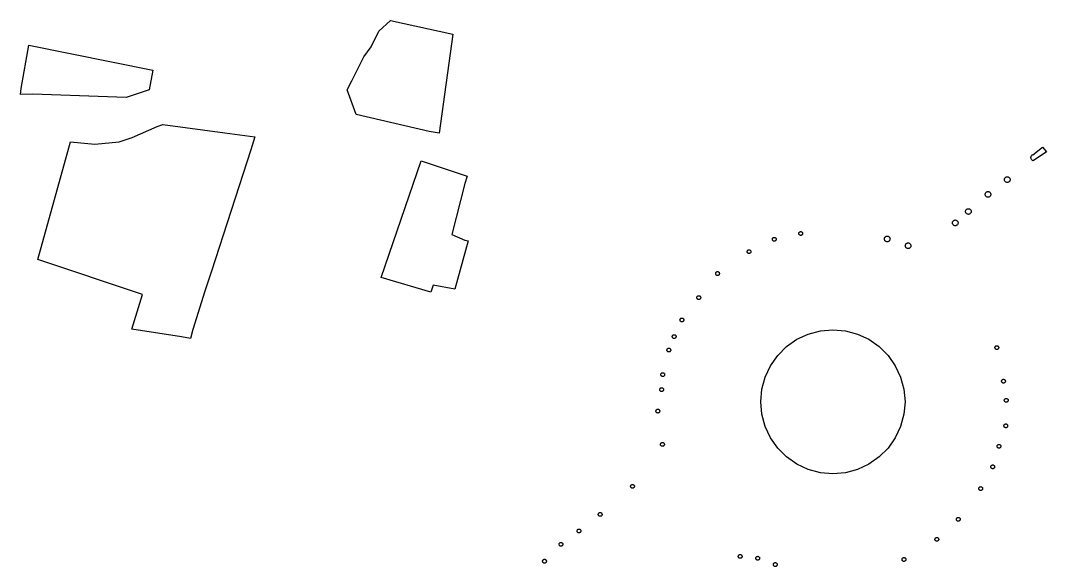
# Model space of a CAD drawing. Header units: millimetres. Extents: x 734061 to 736248, y 4017837 to 4020740.
# Drawn here: x 735304.8 to 735492.4, y 4019476.7 to 4019576.4 of the extents above; entities that cross this region are included whole.
import ezdxf

# ---------------------------------------------------------------- set-up
doc = ezdxf.new("R2010")
doc.units = ezdxf.units.MM
for name, color, linetype, true_color in [('bolvar', 143, 'Continuous', 0x3faae0), ('meydan', 30, 'Continuous', 0xf27b26), ('park', 3, 'Continuous', 0x1ffa07)]:
    doc.layers.add(name, color=color, linetype=linetype, true_color=true_color)

msp = doc.modelspace()

# ---------------------------------------------------------------- linework, layer by layer
at = {"layer": 'bolvar'}
for points in [[(735492.41, 4019552.45), (735489.98, 4019550.82), (735489.88, 4019550.86), (735489.8, 4019550.91), (735489.72, 4019550.98), (735489.66, 4019551.06), (735489.61, 4019551.15), (735489.58, 4019551.25), (735489.56, 4019551.35), (735489.56, 4019551.45), (735489.58, 4019551.56), (735489.62, 4019551.65), (735489.67, 4019551.74), (735489.74, 4019551.82), (735489.82, 4019551.88), (735489.91, 4019551.93), (735491.69, 4019553.32)], [(735485.75, 4019547.37), (735485.74, 4019547.28), (735485.72, 4019547.19), (735485.68, 4019547.11), (735485.63, 4019547.03), (735485.57, 4019546.97), (735485.49, 4019546.92), (735485.41, 4019546.88), (735485.32, 4019546.86), (735485.23, 4019546.85), (735485.14, 4019546.86), (735485.05, 4019546.88), (735484.97, 4019546.92), (735484.9, 4019546.97), (735484.83, 4019547.03), (735484.78, 4019547.11), (735484.74, 4019547.19), (735484.72, 4019547.28), (735484.71, 4019547.37), (735484.72, 4019547.46), (735484.74, 4019547.55), (735484.78, 4019547.63), (735484.83, 4019547.7), (735484.9, 4019547.77), (735484.97, 4019547.82), (735485.05, 4019547.86), (735485.14, 4019547.88), (735485.23, 4019547.89), (735485.32, 4019547.88), (735485.41, 4019547.86), (735485.49, 4019547.82), (735485.57, 4019547.77), (735485.63, 4019547.7), (735485.68, 4019547.63), (735485.72, 4019547.55), (735485.74, 4019547.46)], [(735482.23, 4019544.66), (735482.23, 4019544.57), (735482.2, 4019544.48), (735482.16, 4019544.4), (735482.11, 4019544.32), (735482.05, 4019544.26), (735481.97, 4019544.21), (735481.89, 4019544.17), (735481.81, 4019544.15), (735481.72, 4019544.14), (735481.62, 4019544.15), (735481.54, 4019544.17), (735481.46, 4019544.21), (735481.38, 4019544.26), (735481.32, 4019544.32), (735481.27, 4019544.4), (735481.23, 4019544.48), (735481.2, 4019544.57), (735481.2, 4019544.66), (735481.2, 4019544.75), (735481.23, 4019544.83), (735481.27, 4019544.92), (735481.32, 4019544.99), (735481.38, 4019545.06), (735481.46, 4019545.11), (735481.54, 4019545.15), (735481.62, 4019545.17), (735481.72, 4019545.18), (735481.81, 4019545.17), (735481.89, 4019545.15), (735481.97, 4019545.11), (735482.05, 4019545.06), (735482.11, 4019544.99), (735482.16, 4019544.92), (735482.2, 4019544.83), (735482.23, 4019544.75)], [(735478.65, 4019541.54), (735478.64, 4019541.45), (735478.62, 4019541.36), (735478.58, 4019541.28), (735478.53, 4019541.21), (735478.46, 4019541.14), (735478.39, 4019541.09), (735478.31, 4019541.05), (735478.22, 4019541.03), (735478.13, 4019541.02), (735478.04, 4019541.03), (735477.95, 4019541.05), (735477.87, 4019541.09), (735477.8, 4019541.14), (735477.73, 4019541.21), (735477.68, 4019541.28), (735477.64, 4019541.36), (735477.62, 4019541.45), (735477.61, 4019541.54), (735477.62, 4019541.63), (735477.64, 4019541.72), (735477.68, 4019541.8), (735477.73, 4019541.88), (735477.8, 4019541.94), (735477.87, 4019541.99), (735477.95, 4019542.03), (735478.04, 4019542.05), (735478.13, 4019542.06), (735478.22, 4019542.05), (735478.31, 4019542.03), (735478.39, 4019541.99), (735478.46, 4019541.94), (735478.53, 4019541.88), (735478.58, 4019541.8), (735478.62, 4019541.72), (735478.64, 4019541.63)], [(735476.24, 4019539.47), (735476.23, 4019539.38), (735476.2, 4019539.29), (735476.17, 4019539.21), (735476.11, 4019539.13), (735476.05, 4019539.07), (735475.98, 4019539.02), (735475.89, 4019538.98), (735475.81, 4019538.95), (735475.72, 4019538.95), (735475.63, 4019538.95), (735475.54, 4019538.98), (735475.46, 4019539.02), (735475.38, 4019539.07), (735475.32, 4019539.13), (735475.27, 4019539.21), (735475.23, 4019539.29), (735475.2, 4019539.38), (735475.2, 4019539.47), (735475.2, 4019539.56), (735475.23, 4019539.64), (735475.27, 4019539.73), (735475.32, 4019539.8), (735475.38, 4019539.86), (735475.46, 4019539.92), (735475.54, 4019539.95), (735475.63, 4019539.98), (735475.72, 4019539.99), (735475.81, 4019539.98), (735475.89, 4019539.95), (735475.98, 4019539.92), (735476.05, 4019539.86), (735476.11, 4019539.8), (735476.17, 4019539.73), (735476.2, 4019539.64), (735476.23, 4019539.56)], [(735447.82, 4019537.52), (735447.81, 4019537.46), (735447.8, 4019537.4), (735447.77, 4019537.34), (735447.74, 4019537.29), (735447.69, 4019537.25), (735447.65, 4019537.22), (735447.59, 4019537.19), (735447.53, 4019537.17), (735447.47, 4019537.17), (735447.41, 4019537.17), (735447.35, 4019537.19), (735447.3, 4019537.22), (735447.25, 4019537.25), (735447.2, 4019537.29), (735447.17, 4019537.34), (735447.14, 4019537.4), (735447.13, 4019537.46), (735447.12, 4019537.52), (735447.13, 4019537.58), (735447.14, 4019537.64), (735447.17, 4019537.69), (735447.2, 4019537.74), (735447.25, 4019537.79), (735447.3, 4019537.82), (735447.35, 4019537.85), (735447.41, 4019537.86), (735447.47, 4019537.87), (735447.53, 4019537.86), (735447.59, 4019537.85), (735447.65, 4019537.82), (735447.69, 4019537.79), (735447.74, 4019537.74), (735447.77, 4019537.69), (735447.8, 4019537.64), (735447.81, 4019537.58)], [(735442.99, 4019536.47), (735442.98, 4019536.41), (735442.96, 4019536.35), (735442.94, 4019536.3), (735442.9, 4019536.25), (735442.86, 4019536.2), (735442.81, 4019536.17), (735442.75, 4019536.14), (735442.7, 4019536.13), (735442.64, 4019536.12), (735442.57, 4019536.13), (735442.52, 4019536.14), (735442.46, 4019536.17), (735442.41, 4019536.2), (735442.37, 4019536.25), (735442.33, 4019536.3), (735442.31, 4019536.35), (735442.29, 4019536.41), (735442.29, 4019536.47), (735442.29, 4019536.53), (735442.31, 4019536.59), (735442.33, 4019536.65), (735442.37, 4019536.7), (735442.41, 4019536.74), (735442.46, 4019536.78), (735442.52, 4019536.8), (735442.57, 4019536.82), (735442.64, 4019536.82), (735442.7, 4019536.82), (735442.75, 4019536.8), (735442.81, 4019536.78), (735442.86, 4019536.74), (735442.9, 4019536.7), (735442.94, 4019536.65), (735442.96, 4019536.59), (735442.98, 4019536.53)], [(735463.8, 4019536.53), (735463.79, 4019536.44), (735463.77, 4019536.35), (735463.73, 4019536.27), (735463.68, 4019536.19), (735463.62, 4019536.13), (735463.54, 4019536.08), (735463.46, 4019536.04), (735463.37, 4019536.02), (735463.28, 4019536.01), (735463.19, 4019536.02), (735463.1, 4019536.04), (735463.02, 4019536.08), (735462.95, 4019536.13), (735462.88, 4019536.19), (735462.83, 4019536.27), (735462.79, 4019536.35), (735462.77, 4019536.44), (735462.76, 4019536.53), (735462.77, 4019536.62), (735462.79, 4019536.71), (735462.83, 4019536.79), (735462.88, 4019536.86), (735462.95, 4019536.93), (735463.02, 4019536.98), (735463.1, 4019537.02), (735463.19, 4019537.04), (735463.28, 4019537.05), (735463.37, 4019537.04), (735463.46, 4019537.02), (735463.54, 4019536.98), (735463.62, 4019536.93), (735463.68, 4019536.86), (735463.73, 4019536.79), (735463.77, 4019536.71), (735463.79, 4019536.62)], [(735467.63, 4019535.28), (735467.63, 4019535.19), (735467.6, 4019535.1), (735467.56, 4019535.02), (735467.51, 4019534.95), (735467.45, 4019534.88), (735467.37, 4019534.83), (735467.29, 4019534.79), (735467.2, 4019534.77), (735467.11, 4019534.76), (735467.02, 4019534.77), (735466.94, 4019534.79), (735466.85, 4019534.83), (735466.78, 4019534.88), (735466.72, 4019534.95), (735466.66, 4019535.02), (735466.63, 4019535.1), (735466.6, 4019535.19), (735466.59, 4019535.28), (735466.6, 4019535.37), (735466.63, 4019535.46), (735466.66, 4019535.54), (735466.72, 4019535.61), (735466.78, 4019535.68), (735466.85, 4019535.73), (735466.94, 4019535.77), (735467.02, 4019535.79), (735467.11, 4019535.8), (735467.2, 4019535.79), (735467.29, 4019535.77), (735467.37, 4019535.73), (735467.45, 4019535.68), (735467.51, 4019535.61), (735467.56, 4019535.54), (735467.6, 4019535.46), (735467.63, 4019535.37)], [(735438.36, 4019534.21), (735438.36, 4019534.14), (735438.34, 4019534.09), (735438.32, 4019534.03), (735438.28, 4019533.98), (735438.24, 4019533.94), (735438.19, 4019533.9), (735438.13, 4019533.88), (735438.07, 4019533.86), (735438.01, 4019533.86), (735437.95, 4019533.86), (735437.89, 4019533.88), (735437.84, 4019533.9), (735437.79, 4019533.94), (735437.74, 4019533.98), (735437.71, 4019534.03), (735437.68, 4019534.09), (735437.67, 4019534.14), (735437.66, 4019534.21), (735437.67, 4019534.27), (735437.68, 4019534.32), (735437.71, 4019534.38), (735437.74, 4019534.43), (735437.79, 4019534.47), (735437.84, 4019534.51), (735437.89, 4019534.53), (735437.95, 4019534.55), (735438.01, 4019534.56), (735438.07, 4019534.55), (735438.13, 4019534.53), (735438.19, 4019534.51), (735438.24, 4019534.47), (735438.28, 4019534.43), (735438.32, 4019534.38), (735438.34, 4019534.32), (735438.36, 4019534.27)], [(735432.61, 4019530.2), (735432.61, 4019530.14), (735432.59, 4019530.08), (735432.56, 4019530.03), (735432.53, 4019529.98), (735432.49, 4019529.93), (735432.44, 4019529.9), (735432.38, 4019529.87), (735432.32, 4019529.86), (735432.26, 4019529.85), (735432.2, 4019529.86), (735432.14, 4019529.87), (735432.09, 4019529.9), (735432.04, 4019529.93), (735431.99, 4019529.98), (735431.96, 4019530.03), (735431.93, 4019530.08), (735431.92, 4019530.14), (735431.91, 4019530.2), (735431.92, 4019530.26), (735431.93, 4019530.32), (735431.96, 4019530.38), (735431.99, 4019530.43), (735432.04, 4019530.47), (735432.09, 4019530.51), (735432.14, 4019530.53), (735432.2, 4019530.55), (735432.26, 4019530.55), (735432.32, 4019530.55), (735432.38, 4019530.53), (735432.44, 4019530.51), (735432.49, 4019530.47), (735432.53, 4019530.43), (735432.56, 4019530.38), (735432.59, 4019530.32), (735432.61, 4019530.26)], [(735429.18, 4019525.8), (735429.18, 4019525.74), (735429.16, 4019525.68), (735429.13, 4019525.62), (735429.1, 4019525.57), (735429.06, 4019525.53), (735429.01, 4019525.49), (735428.95, 4019525.47), (735428.89, 4019525.45), (735428.83, 4019525.45), (735428.77, 4019525.45), (735428.71, 4019525.47), (735428.66, 4019525.49), (735428.61, 4019525.53), (735428.56, 4019525.57), (735428.53, 4019525.62), (735428.5, 4019525.68), (735428.49, 4019525.74), (735428.48, 4019525.8), (735428.49, 4019525.86), (735428.5, 4019525.92), (735428.53, 4019525.97), (735428.56, 4019526.02), (735428.61, 4019526.06), (735428.66, 4019526.1), (735428.71, 4019526.12), (735428.77, 4019526.14), (735428.83, 4019526.15), (735428.89, 4019526.14), (735428.95, 4019526.12), (735429.01, 4019526.1), (735429.06, 4019526.06), (735429.1, 4019526.02), (735429.13, 4019525.97), (735429.16, 4019525.92), (735429.18, 4019525.86)], [(735426.09, 4019521.72), (735426.09, 4019521.65), (735426.07, 4019521.6), (735426.05, 4019521.54), (735426.01, 4019521.49), (735425.97, 4019521.45), (735425.92, 4019521.41), (735425.86, 4019521.39), (735425.8, 4019521.37), (735425.74, 4019521.37), (735425.68, 4019521.37), (735425.62, 4019521.39), (735425.57, 4019521.41), (735425.52, 4019521.45), (735425.47, 4019521.49), (735425.44, 4019521.54), (735425.41, 4019521.6), (735425.4, 4019521.65), (735425.39, 4019521.72), (735425.4, 4019521.78), (735425.41, 4019521.83), (735425.44, 4019521.89), (735425.47, 4019521.94), (735425.52, 4019521.98), (735425.57, 4019522.02), (735425.62, 4019522.04), (735425.68, 4019522.06), (735425.74, 4019522.07), (735425.8, 4019522.06), (735425.86, 4019522.04), (735425.92, 4019522.02), (735425.97, 4019521.98), (735426.01, 4019521.94), (735426.05, 4019521.89), (735426.07, 4019521.83), (735426.09, 4019521.78)], [(735424.68, 4019518.68), (735424.67, 4019518.62), (735424.65, 4019518.56), (735424.63, 4019518.5), (735424.59, 4019518.45), (735424.55, 4019518.41), (735424.5, 4019518.37), (735424.45, 4019518.35), (735424.39, 4019518.33), (735424.33, 4019518.33), (735424.27, 4019518.33), (735424.21, 4019518.35), (735424.15, 4019518.37), (735424.1, 4019518.41), (735424.06, 4019518.45), (735424.02, 4019518.5), (735424, 4019518.56), (735423.98, 4019518.62), (735423.98, 4019518.68), (735423.98, 4019518.74), (735424, 4019518.8), (735424.02, 4019518.85), (735424.06, 4019518.9), (735424.1, 4019518.95), (735424.15, 4019518.98), (735424.21, 4019519.01), (735424.27, 4019519.02), (735424.33, 4019519.03), (735424.39, 4019519.02), (735424.45, 4019519.01), (735424.5, 4019518.98), (735424.55, 4019518.95), (735424.59, 4019518.9), (735424.63, 4019518.85), (735424.65, 4019518.8), (735424.67, 4019518.74)], [(735483.68, 4019516.66), (735483.67, 4019516.6), (735483.66, 4019516.54), (735483.63, 4019516.48), (735483.6, 4019516.43), (735483.55, 4019516.39), (735483.5, 4019516.35), (735483.45, 4019516.33), (735483.39, 4019516.31), (735483.33, 4019516.31), (735483.27, 4019516.31), (735483.21, 4019516.33), (735483.15, 4019516.35), (735483.1, 4019516.39), (735483.06, 4019516.43), (735483.02, 4019516.48), (735483, 4019516.54), (735482.98, 4019516.6), (735482.98, 4019516.66), (735482.98, 4019516.72), (735483, 4019516.78), (735483.02, 4019516.83), (735483.06, 4019516.88), (735483.1, 4019516.93), (735483.15, 4019516.96), (735483.21, 4019516.99), (735483.27, 4019517), (735483.33, 4019517.01), (735483.39, 4019517), (735483.45, 4019516.99), (735483.5, 4019516.96), (735483.55, 4019516.93), (735483.6, 4019516.88), (735483.63, 4019516.83), (735483.66, 4019516.78), (735483.67, 4019516.72)], [(735423.7, 4019516.22), (735423.7, 4019516.16), (735423.68, 4019516.1), (735423.66, 4019516.05), (735423.62, 4019516), (735423.58, 4019515.95), (735423.53, 4019515.92), (735423.47, 4019515.89), (735423.41, 4019515.88), (735423.35, 4019515.87), (735423.29, 4019515.88), (735423.23, 4019515.89), (735423.18, 4019515.92), (735423.13, 4019515.95), (735423.09, 4019516), (735423.05, 4019516.05), (735423.03, 4019516.1), (735423.01, 4019516.16), (735423, 4019516.22), (735423.01, 4019516.28), (735423.03, 4019516.34), (735423.05, 4019516.4), (735423.09, 4019516.45), (735423.13, 4019516.49), (735423.18, 4019516.53), (735423.23, 4019516.55), (735423.29, 4019516.57), (735423.35, 4019516.57), (735423.41, 4019516.57), (735423.47, 4019516.55), (735423.53, 4019516.53), (735423.58, 4019516.49), (735423.62, 4019516.45), (735423.66, 4019516.4), (735423.68, 4019516.34), (735423.7, 4019516.28)], [(735422.59, 4019511.73), (735422.59, 4019511.67), (735422.57, 4019511.61), (735422.55, 4019511.56), (735422.51, 4019511.51), (735422.47, 4019511.46), (735422.42, 4019511.43), (735422.36, 4019511.4), (735422.3, 4019511.39), (735422.24, 4019511.38), (735422.18, 4019511.39), (735422.12, 4019511.4), (735422.07, 4019511.43), (735422.02, 4019511.46), (735421.97, 4019511.51), (735421.94, 4019511.56), (735421.91, 4019511.61), (735421.9, 4019511.67), (735421.89, 4019511.73), (735421.9, 4019511.79), (735421.91, 4019511.85), (735421.94, 4019511.91), (735421.97, 4019511.96), (735422.02, 4019512), (735422.07, 4019512.03), (735422.12, 4019512.06), (735422.18, 4019512.07), (735422.24, 4019512.08), (735422.3, 4019512.07), (735422.36, 4019512.06), (735422.42, 4019512.03), (735422.47, 4019512), (735422.51, 4019511.96), (735422.55, 4019511.91), (735422.57, 4019511.85), (735422.59, 4019511.79)], [(735422.39, 4019508.99), (735422.38, 4019508.93), (735422.36, 4019508.87), (735422.34, 4019508.81), (735422.3, 4019508.76), (735422.26, 4019508.72), (735422.21, 4019508.68), (735422.16, 4019508.66), (735422.1, 4019508.64), (735422.04, 4019508.64), (735421.98, 4019508.64), (735421.92, 4019508.66), (735421.86, 4019508.68), (735421.81, 4019508.72), (735421.77, 4019508.76), (735421.73, 4019508.81), (735421.71, 4019508.87), (735421.69, 4019508.93), (735421.69, 4019508.99), (735421.69, 4019509.05), (735421.71, 4019509.11), (735421.73, 4019509.16), (735421.77, 4019509.21), (735421.81, 4019509.26), (735421.86, 4019509.29), (735421.92, 4019509.32), (735421.98, 4019509.33), (735422.04, 4019509.34), (735422.1, 4019509.33), (735422.16, 4019509.32), (735422.21, 4019509.29), (735422.26, 4019509.26), (735422.3, 4019509.21), (735422.34, 4019509.16), (735422.36, 4019509.11), (735422.38, 4019509.05)], [(735484.9, 4019510.53), (735484.9, 4019510.47), (735484.88, 4019510.41), (735484.86, 4019510.35), (735484.82, 4019510.3), (735484.78, 4019510.26), (735484.73, 4019510.22), (735484.67, 4019510.2), (735484.61, 4019510.18), (735484.55, 4019510.18), (735484.49, 4019510.18), (735484.43, 4019510.2), (735484.38, 4019510.22), (735484.33, 4019510.26), (735484.29, 4019510.3), (735484.25, 4019510.35), (735484.23, 4019510.41), (735484.21, 4019510.47), (735484.2, 4019510.53), (735484.21, 4019510.59), (735484.23, 4019510.65), (735484.25, 4019510.7), (735484.29, 4019510.75), (735484.33, 4019510.8), (735484.38, 4019510.83), (735484.43, 4019510.86), (735484.49, 4019510.87), (735484.55, 4019510.88), (735484.61, 4019510.87), (735484.67, 4019510.86), (735484.73, 4019510.83), (735484.78, 4019510.8), (735484.82, 4019510.75), (735484.86, 4019510.7), (735484.88, 4019510.65), (735484.9, 4019510.59)], [(735485.4, 4019507.03), (735485.39, 4019506.97), (735485.38, 4019506.91), (735485.35, 4019506.86), (735485.32, 4019506.81), (735485.27, 4019506.76), (735485.22, 4019506.73), (735485.17, 4019506.7), (735485.11, 4019506.69), (735485.05, 4019506.68), (735484.99, 4019506.69), (735484.93, 4019506.7), (735484.87, 4019506.73), (735484.82, 4019506.76), (735484.78, 4019506.81), (735484.74, 4019506.86), (735484.72, 4019506.91), (735484.7, 4019506.97), (735484.7, 4019507.03), (735484.7, 4019507.09), (735484.72, 4019507.15), (735484.74, 4019507.21), (735484.78, 4019507.26), (735484.82, 4019507.3), (735484.87, 4019507.33), (735484.93, 4019507.36), (735484.99, 4019507.38), (735485.05, 4019507.38), (735485.11, 4019507.38), (735485.17, 4019507.36), (735485.22, 4019507.33), (735485.27, 4019507.3), (735485.32, 4019507.26), (735485.35, 4019507.21), (735485.38, 4019507.15), (735485.39, 4019507.09)], [(735421.7, 4019505.06), (735421.69, 4019505), (735421.67, 4019504.94), (735421.65, 4019504.89), (735421.61, 4019504.84), (735421.57, 4019504.79), (735421.52, 4019504.76), (735421.47, 4019504.73), (735421.41, 4019504.72), (735421.35, 4019504.71), (735421.29, 4019504.72), (735421.23, 4019504.73), (735421.17, 4019504.76), (735421.12, 4019504.79), (735421.08, 4019504.84), (735421.04, 4019504.89), (735421.02, 4019504.94), (735421, 4019505), (735421, 4019505.06), (735421, 4019505.12), (735421.02, 4019505.18), (735421.04, 4019505.24), (735421.08, 4019505.29), (735421.12, 4019505.33), (735421.17, 4019505.36), (735421.23, 4019505.39), (735421.29, 4019505.41), (735421.35, 4019505.41), (735421.41, 4019505.41), (735421.47, 4019505.39), (735421.52, 4019505.36), (735421.57, 4019505.33), (735421.61, 4019505.29), (735421.65, 4019505.24), (735421.67, 4019505.18), (735421.69, 4019505.12)], [(735485.31, 4019502.37), (735485.31, 4019502.31), (735485.29, 4019502.25), (735485.27, 4019502.2), (735485.23, 4019502.15), (735485.19, 4019502.1), (735485.14, 4019502.07), (735485.08, 4019502.04), (735485.02, 4019502.03), (735484.96, 4019502.02), (735484.9, 4019502.03), (735484.84, 4019502.04), (735484.79, 4019502.07), (735484.74, 4019502.1), (735484.7, 4019502.15), (735484.66, 4019502.2), (735484.64, 4019502.25), (735484.62, 4019502.31), (735484.61, 4019502.37), (735484.62, 4019502.43), (735484.64, 4019502.49), (735484.66, 4019502.55), (735484.7, 4019502.6), (735484.74, 4019502.64), (735484.79, 4019502.67), (735484.84, 4019502.7), (735484.9, 4019502.72), (735484.96, 4019502.72), (735485.02, 4019502.72), (735485.08, 4019502.7), (735485.14, 4019502.67), (735485.19, 4019502.64), (735485.23, 4019502.6), (735485.27, 4019502.55), (735485.29, 4019502.49), (735485.31, 4019502.43)], [(735485.31, 4019502.37), (735485.31, 4019502.31), (735485.29, 4019502.25), (735485.27, 4019502.2), (735485.23, 4019502.15), (735485.19, 4019502.1), (735485.14, 4019502.07), (735485.08, 4019502.04), (735485.02, 4019502.03), (735484.96, 4019502.02), (735484.9, 4019502.03), (735484.84, 4019502.04), (735484.79, 4019502.07), (735484.74, 4019502.1), (735484.7, 4019502.15), (735484.66, 4019502.2), (735484.64, 4019502.25), (735484.62, 4019502.31), (735484.61, 4019502.37), (735484.62, 4019502.43), (735484.64, 4019502.49), (735484.66, 4019502.55), (735484.7, 4019502.6), (735484.74, 4019502.64), (735484.79, 4019502.67), (735484.84, 4019502.7), (735484.9, 4019502.72), (735484.96, 4019502.72), (735485.02, 4019502.72), (735485.08, 4019502.7), (735485.14, 4019502.67), (735485.19, 4019502.64), (735485.23, 4019502.6), (735485.27, 4019502.55), (735485.29, 4019502.49), (735485.31, 4019502.43)], [(735422.54, 4019498.98), (735422.54, 4019498.92), (735422.52, 4019498.86), (735422.5, 4019498.81), (735422.46, 4019498.76), (735422.42, 4019498.72), (735422.37, 4019498.68), (735422.31, 4019498.66), (735422.25, 4019498.64), (735422.19, 4019498.63), (735422.13, 4019498.64), (735422.07, 4019498.66), (735422.02, 4019498.68), (735421.97, 4019498.72), (735421.92, 4019498.76), (735421.89, 4019498.81), (735421.86, 4019498.86), (735421.85, 4019498.92), (735421.84, 4019498.98), (735421.85, 4019499.04), (735421.86, 4019499.1), (735421.89, 4019499.16), (735421.92, 4019499.21), (735421.97, 4019499.25), (735422.02, 4019499.29), (735422.07, 4019499.31), (735422.13, 4019499.33), (735422.19, 4019499.33), (735422.25, 4019499.33), (735422.31, 4019499.31), (735422.37, 4019499.29), (735422.42, 4019499.25), (735422.46, 4019499.21), (735422.5, 4019499.16), (735422.52, 4019499.1), (735422.54, 4019499.04)], [(735484.07, 4019498.63), (735484.07, 4019498.57), (735484.05, 4019498.51), (735484.03, 4019498.45), (735483.99, 4019498.4), (735483.95, 4019498.36), (735483.9, 4019498.32), (735483.84, 4019498.3), (735483.78, 4019498.28), (735483.72, 4019498.28), (735483.66, 4019498.28), (735483.6, 4019498.3), (735483.55, 4019498.32), (735483.5, 4019498.36), (735483.45, 4019498.4), (735483.42, 4019498.45), (735483.39, 4019498.51), (735483.38, 4019498.57), (735483.37, 4019498.63), (735483.38, 4019498.69), (735483.39, 4019498.75), (735483.42, 4019498.8), (735483.45, 4019498.85), (735483.5, 4019498.89), (735483.55, 4019498.93), (735483.6, 4019498.95), (735483.66, 4019498.97), (735483.72, 4019498.98), (735483.78, 4019498.97), (735483.84, 4019498.95), (735483.9, 4019498.93), (735483.95, 4019498.89), (735483.99, 4019498.85), (735484.03, 4019498.8), (735484.05, 4019498.75), (735484.07, 4019498.69)], [(735482.93, 4019494.87), (735482.92, 4019494.81), (735482.91, 4019494.75), (735482.88, 4019494.7), (735482.85, 4019494.65), (735482.8, 4019494.6), (735482.75, 4019494.57), (735482.7, 4019494.54), (735482.64, 4019494.53), (735482.58, 4019494.52), (735482.52, 4019494.53), (735482.46, 4019494.54), (735482.4, 4019494.57), (735482.35, 4019494.6), (735482.31, 4019494.65), (735482.27, 4019494.7), (735482.25, 4019494.75), (735482.23, 4019494.81), (735482.23, 4019494.87), (735482.23, 4019494.93), (735482.25, 4019494.99), (735482.27, 4019495.05), (735482.31, 4019495.1), (735482.35, 4019495.14), (735482.4, 4019495.18), (735482.46, 4019495.2), (735482.52, 4019495.22), (735482.58, 4019495.22), (735482.64, 4019495.22), (735482.7, 4019495.2), (735482.75, 4019495.18), (735482.8, 4019495.14), (735482.85, 4019495.1), (735482.88, 4019495.05), (735482.91, 4019494.99), (735482.92, 4019494.93)], [(735417.06, 4019491.31), (735417.05, 4019491.25), (735417.03, 4019491.19), (735417.01, 4019491.14), (735416.97, 4019491.09), (735416.93, 4019491.04), (735416.88, 4019491.01), (735416.83, 4019490.98), (735416.77, 4019490.97), (735416.71, 4019490.96), (735416.65, 4019490.97), (735416.59, 4019490.98), (735416.53, 4019491.01), (735416.48, 4019491.04), (735416.44, 4019491.09), (735416.4, 4019491.14), (735416.38, 4019491.19), (735416.36, 4019491.25), (735416.36, 4019491.31), (735416.36, 4019491.37), (735416.38, 4019491.43), (735416.4, 4019491.49), (735416.44, 4019491.54), (735416.48, 4019491.58), (735416.53, 4019491.61), (735416.59, 4019491.64), (735416.65, 4019491.66), (735416.71, 4019491.66), (735416.77, 4019491.66), (735416.83, 4019491.64), (735416.88, 4019491.61), (735416.93, 4019491.58), (735416.97, 4019491.54), (735417.01, 4019491.49), (735417.03, 4019491.43), (735417.05, 4019491.37)], [(735480.73, 4019490.9), (735480.72, 4019490.84), (735480.71, 4019490.78), (735480.68, 4019490.72), (735480.65, 4019490.67), (735480.6, 4019490.63), (735480.55, 4019490.59), (735480.5, 4019490.57), (735480.44, 4019490.55), (735480.38, 4019490.55), (735480.32, 4019490.55), (735480.26, 4019490.57), (735480.2, 4019490.59), (735480.15, 4019490.63), (735480.11, 4019490.67), (735480.08, 4019490.72), (735480.05, 4019490.78), (735480.03, 4019490.84), (735480.03, 4019490.9), (735480.03, 4019490.96), (735480.05, 4019491.02), (735480.08, 4019491.07), (735480.11, 4019491.12), (735480.15, 4019491.17), (735480.2, 4019491.2), (735480.26, 4019491.23), (735480.32, 4019491.24), (735480.38, 4019491.25), (735480.44, 4019491.24), (735480.5, 4019491.23), (735480.55, 4019491.2), (735480.6, 4019491.17), (735480.65, 4019491.12), (735480.68, 4019491.07), (735480.71, 4019491.02), (735480.72, 4019490.96)], [(735411.15, 4019486.18), (735411.14, 4019486.12), (735411.12, 4019486.06), (735411.1, 4019486), (735411.06, 4019485.95), (735411.02, 4019485.91), (735410.97, 4019485.87), (735410.92, 4019485.85), (735410.86, 4019485.83), (735410.8, 4019485.83), (735410.74, 4019485.83), (735410.68, 4019485.85), (735410.62, 4019485.87), (735410.57, 4019485.91), (735410.53, 4019485.95), (735410.49, 4019486), (735410.47, 4019486.06), (735410.45, 4019486.12), (735410.45, 4019486.18), (735410.45, 4019486.24), (735410.47, 4019486.3), (735410.49, 4019486.35), (735410.53, 4019486.4), (735410.57, 4019486.45), (735410.62, 4019486.48), (735410.68, 4019486.51), (735410.74, 4019486.52), (735410.8, 4019486.53), (735410.86, 4019486.52), (735410.92, 4019486.51), (735410.97, 4019486.48), (735411.02, 4019486.45), (735411.06, 4019486.4), (735411.1, 4019486.35), (735411.12, 4019486.3), (735411.14, 4019486.24)], [(735476.63, 4019485.28), (735476.62, 4019485.22), (735476.61, 4019485.16), (735476.58, 4019485.11), (735476.55, 4019485.06), (735476.5, 4019485.01), (735476.45, 4019484.98), (735476.4, 4019484.95), (735476.34, 4019484.94), (735476.28, 4019484.93), (735476.22, 4019484.94), (735476.16, 4019484.95), (735476.1, 4019484.98), (735476.06, 4019485.01), (735476.01, 4019485.06), (735475.98, 4019485.11), (735475.95, 4019485.16), (735475.94, 4019485.22), (735475.93, 4019485.28), (735475.94, 4019485.34), (735475.95, 4019485.4), (735475.98, 4019485.46), (735476.01, 4019485.51), (735476.06, 4019485.55), (735476.1, 4019485.59), (735476.16, 4019485.61), (735476.22, 4019485.63), (735476.28, 4019485.63), (735476.34, 4019485.63), (735476.4, 4019485.61), (735476.45, 4019485.59), (735476.5, 4019485.55), (735476.55, 4019485.51), (735476.58, 4019485.46), (735476.61, 4019485.4), (735476.62, 4019485.34)], [(735407.26, 4019483.15), (735407.26, 4019483.09), (735407.24, 4019483.03), (735407.22, 4019482.98), (735407.18, 4019482.93), (735407.14, 4019482.88), (735407.09, 4019482.85), (735407.03, 4019482.82), (735406.97, 4019482.81), (735406.91, 4019482.8), (735406.85, 4019482.81), (735406.79, 4019482.82), (735406.74, 4019482.85), (735406.69, 4019482.88), (735406.64, 4019482.93), (735406.61, 4019482.98), (735406.58, 4019483.03), (735406.57, 4019483.09), (735406.56, 4019483.15), (735406.57, 4019483.21), (735406.58, 4019483.27), (735406.61, 4019483.33), (735406.64, 4019483.38), (735406.69, 4019483.42), (735406.74, 4019483.46), (735406.79, 4019483.48), (735406.85, 4019483.5), (735406.91, 4019483.5), (735406.97, 4019483.5), (735407.03, 4019483.48), (735407.09, 4019483.46), (735407.14, 4019483.42), (735407.18, 4019483.38), (735407.22, 4019483.33), (735407.24, 4019483.27), (735407.26, 4019483.21)], [(735403.97, 4019480.71), (735403.97, 4019480.65), (735403.95, 4019480.59), (735403.93, 4019480.53), (735403.89, 4019480.48), (735403.85, 4019480.44), (735403.8, 4019480.41), (735403.74, 4019480.38), (735403.69, 4019480.36), (735403.62, 4019480.36), (735403.56, 4019480.36), (735403.51, 4019480.38), (735403.45, 4019480.41), (735403.4, 4019480.44), (735403.36, 4019480.48), (735403.32, 4019480.53), (735403.3, 4019480.59), (735403.28, 4019480.65), (735403.27, 4019480.71), (735403.28, 4019480.77), (735403.3, 4019480.83), (735403.32, 4019480.88), (735403.36, 4019480.93), (735403.4, 4019480.98), (735403.45, 4019481.01), (735403.51, 4019481.04), (735403.56, 4019481.05), (735403.62, 4019481.06), (735403.69, 4019481.05), (735403.74, 4019481.04), (735403.8, 4019481.01), (735403.85, 4019480.98), (735403.89, 4019480.93), (735403.93, 4019480.88), (735403.95, 4019480.83), (735403.97, 4019480.77)], [(735472.71, 4019481.62), (735472.7, 4019481.56), (735472.69, 4019481.5), (735472.66, 4019481.44), (735472.63, 4019481.39), (735472.58, 4019481.35), (735472.53, 4019481.32), (735472.48, 4019481.29), (735472.42, 4019481.27), (735472.36, 4019481.27), (735472.3, 4019481.27), (735472.24, 4019481.29), (735472.18, 4019481.32), (735472.13, 4019481.35), (735472.09, 4019481.39), (735472.05, 4019481.44), (735472.03, 4019481.5), (735472.01, 4019481.56), (735472.01, 4019481.62), (735472.01, 4019481.68), (735472.03, 4019481.74), (735472.05, 4019481.79), (735472.09, 4019481.84), (735472.13, 4019481.89), (735472.18, 4019481.92), (735472.24, 4019481.95), (735472.3, 4019481.96), (735472.36, 4019481.97), (735472.42, 4019481.96), (735472.48, 4019481.95), (735472.53, 4019481.92), (735472.58, 4019481.89), (735472.63, 4019481.84), (735472.66, 4019481.79), (735472.69, 4019481.74), (735472.7, 4019481.68)], [(735400.96, 4019477.62), (735400.96, 4019477.56), (735400.94, 4019477.5), (735400.92, 4019477.45), (735400.88, 4019477.4), (735400.84, 4019477.35), (735400.79, 4019477.32), (735400.73, 4019477.29), (735400.68, 4019477.28), (735400.61, 4019477.27), (735400.55, 4019477.28), (735400.5, 4019477.29), (735400.44, 4019477.32), (735400.39, 4019477.35), (735400.35, 4019477.4), (735400.31, 4019477.45), (735400.29, 4019477.5), (735400.27, 4019477.56), (735400.26, 4019477.62), (735400.27, 4019477.68), (735400.29, 4019477.74), (735400.31, 4019477.8), (735400.35, 4019477.85), (735400.39, 4019477.89), (735400.44, 4019477.93), (735400.5, 4019477.95), (735400.55, 4019477.97), (735400.61, 4019477.97), (735400.68, 4019477.97), (735400.73, 4019477.95), (735400.79, 4019477.93), (735400.84, 4019477.89), (735400.88, 4019477.85), (735400.92, 4019477.8), (735400.94, 4019477.74), (735400.96, 4019477.68)], [(735436.75, 4019478.5), (735436.75, 4019478.44), (735436.73, 4019478.38), (735436.7, 4019478.32), (735436.67, 4019478.27), (735436.63, 4019478.23), (735436.58, 4019478.2), (735436.52, 4019478.17), (735436.46, 4019478.15), (735436.4, 4019478.15), (735436.34, 4019478.15), (735436.28, 4019478.17), (735436.23, 4019478.2), (735436.18, 4019478.23), (735436.13, 4019478.27), (735436.1, 4019478.32), (735436.07, 4019478.38), (735436.06, 4019478.44), (735436.05, 4019478.5), (735436.06, 4019478.56), (735436.07, 4019478.62), (735436.1, 4019478.67), (735436.13, 4019478.72), (735436.18, 4019478.77), (735436.23, 4019478.8), (735436.28, 4019478.83), (735436.34, 4019478.84), (735436.4, 4019478.85), (735436.46, 4019478.84), (735436.52, 4019478.83), (735436.58, 4019478.8), (735436.63, 4019478.77), (735436.67, 4019478.72), (735436.7, 4019478.67), (735436.73, 4019478.62), (735436.75, 4019478.56)], [(735439.96, 4019478.17), (735439.95, 4019478.11), (735439.94, 4019478.05), (735439.91, 4019477.99), (735439.88, 4019477.94), (735439.83, 4019477.9), (735439.78, 4019477.86), (735439.73, 4019477.84), (735439.67, 4019477.82), (735439.61, 4019477.82), (735439.55, 4019477.82), (735439.49, 4019477.84), (735439.43, 4019477.86), (735439.38, 4019477.9), (735439.34, 4019477.94), (735439.31, 4019477.99), (735439.28, 4019478.05), (735439.26, 4019478.11), (735439.26, 4019478.17), (735439.26, 4019478.23), (735439.28, 4019478.29), (735439.31, 4019478.34), (735439.34, 4019478.39), (735439.38, 4019478.43), (735439.43, 4019478.47), (735439.49, 4019478.49), (735439.55, 4019478.51), (735439.61, 4019478.52), (735439.67, 4019478.51), (735439.73, 4019478.49), (735439.78, 4019478.47), (735439.83, 4019478.43), (735439.88, 4019478.39), (735439.91, 4019478.34), (735439.94, 4019478.29), (735439.95, 4019478.23)], [(735443.16, 4019477.01), (735443.16, 4019476.95), (735443.14, 4019476.89), (735443.12, 4019476.84), (735443.08, 4019476.79), (735443.04, 4019476.74), (735442.99, 4019476.71), (735442.93, 4019476.68), (735442.87, 4019476.67), (735442.81, 4019476.66), (735442.75, 4019476.67), (735442.69, 4019476.68), (735442.64, 4019476.71), (735442.59, 4019476.74), (735442.54, 4019476.79), (735442.51, 4019476.84), (735442.48, 4019476.89), (735442.47, 4019476.95), (735442.46, 4019477.01), (735442.47, 4019477.07), (735442.48, 4019477.13), (735442.51, 4019477.19), (735442.54, 4019477.24), (735442.59, 4019477.28), (735442.64, 4019477.31), (735442.69, 4019477.34), (735442.75, 4019477.36), (735442.81, 4019477.36), (735442.87, 4019477.36), (735442.93, 4019477.34), (735442.99, 4019477.31), (735443.04, 4019477.28), (735443.08, 4019477.24), (735443.12, 4019477.19), (735443.14, 4019477.13), (735443.16, 4019477.07)], [(735466.7, 4019477.94), (735466.7, 4019477.88), (735466.68, 4019477.82), (735466.65, 4019477.76), (735466.62, 4019477.71), (735466.58, 4019477.67), (735466.53, 4019477.64), (735466.47, 4019477.61), (735466.41, 4019477.59), (735466.35, 4019477.59), (735466.29, 4019477.59), (735466.23, 4019477.61), (735466.18, 4019477.64), (735466.13, 4019477.67), (735466.08, 4019477.71), (735466.05, 4019477.76), (735466.02, 4019477.82), (735466.01, 4019477.88), (735466, 4019477.94), (735466.01, 4019478), (735466.02, 4019478.06), (735466.05, 4019478.11), (735466.08, 4019478.16), (735466.13, 4019478.21), (735466.18, 4019478.24), (735466.23, 4019478.27), (735466.29, 4019478.28), (735466.35, 4019478.29), (735466.41, 4019478.28), (735466.47, 4019478.27), (735466.53, 4019478.24), (735466.58, 4019478.21), (735466.62, 4019478.16), (735466.65, 4019478.11), (735466.68, 4019478.06), (735466.7, 4019478)]]:
    msp.add_lwpolyline(points, close=True, dxfattribs=at)
at = {"layer": 'meydan'}
msp.add_lwpolyline([(735466.54, 4019506.77), (735466.34, 4019504.48), (735465.74, 4019502.26), (735464.77, 4019500.18), (735463.45, 4019498.3), (735461.83, 4019496.68), (735459.95, 4019495.36), (735457.87, 4019494.39), (735455.65, 4019493.79), (735453.36, 4019493.59), (735451.07, 4019493.79), (735448.86, 4019494.39), (735446.78, 4019495.36), (735444.89, 4019496.68), (735443.27, 4019498.3), (735441.95, 4019500.18), (735440.98, 4019502.26), (735440.39, 4019504.48), (735440.19, 4019506.77), (735440.39, 4019509.05), (735440.98, 4019511.27), (735441.95, 4019513.35), (735443.27, 4019515.23), (735444.89, 4019516.86), (735446.78, 4019518.18), (735448.86, 4019519.15), (735451.07, 4019519.74), (735453.36, 4019519.94), (735455.65, 4019519.74), (735457.87, 4019519.15), (735459.95, 4019518.18), (735461.83, 4019516.86), (735463.45, 4019515.23), (735464.77, 4019513.35), (735465.74, 4019511.27), (735466.34, 4019509.05)], close=True, dxfattribs=at)
at = {"layer": 'park'}
for points in [[(735383.88, 4019573.96), (735381.39, 4019555.83), (735379.55, 4019556.18), (735366.18, 4019559.3), (735364.57, 4019563.76), (735365.41, 4019565.43), (735367.61, 4019569.83), (735368.96, 4019571.65), (735370.32, 4019574.49), (735372.49, 4019576.45)], [(735306.36, 4019571.96), (735328.99, 4019567.39), (735328.34, 4019563.78), (735324.15, 4019562.38), (735307.09, 4019563.01), (735304.82, 4019562.94), (735304.93, 4019564.04)], [(735346.9, 4019552.81), (735339.74, 4019530.65), (735338.51, 4019526.98), (735336.31, 4019519.97), (735335.87, 4019518.31), (735334.26, 4019518.63), (735325.17, 4019520.06), (735327.13, 4019526.35), (735308, 4019532.77), (735313.98, 4019554.3), (735318.4, 4019553.84), (735322.83, 4019554.25), (735325.2, 4019555.08), (735329.83, 4019557.1), (735330.86, 4019557.44), (735342.16, 4019555.92), (735347.68, 4019555.17)], [(735386.68, 4019536.21), (735384.2, 4019527.36), (735380.24, 4019528.05), (735379.83, 4019526.79), (735370.78, 4019529.48), (735378.09, 4019550.8), (735386.5, 4019548.03), (735386.06, 4019546.67), (735383.66, 4019537.32), (735386.07, 4019536.32)]]:
    msp.add_lwpolyline(points, close=True, dxfattribs=at)

doc.saveas('drawing.dxf')
